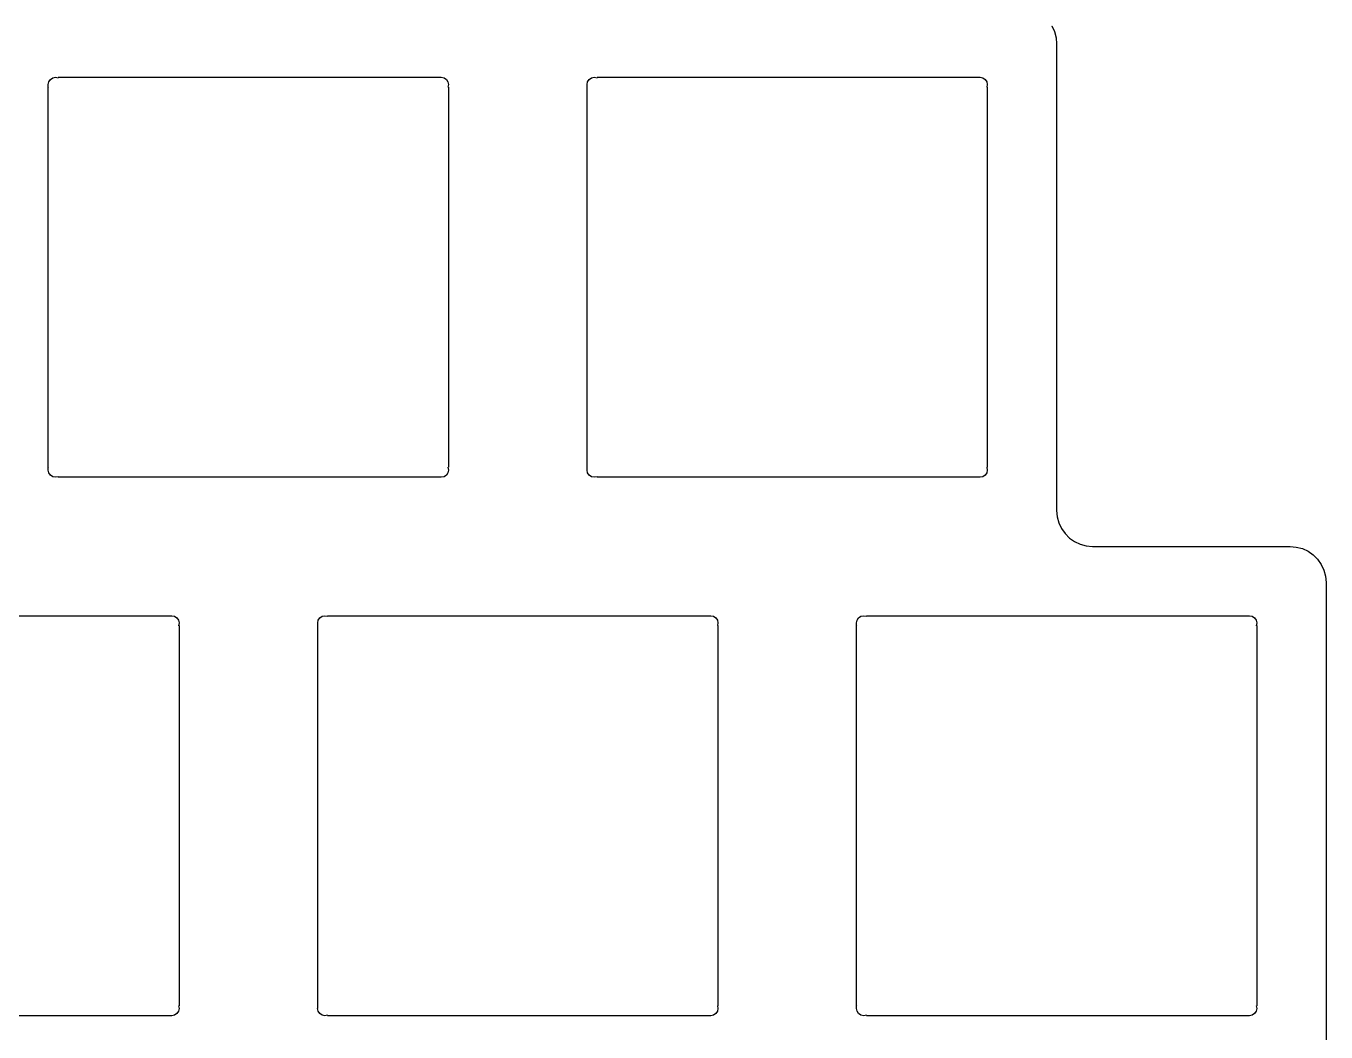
# Model space of a CAD drawing. Extents: x 55 to 248, y -167 to -34.
# Drawn here: x 196.93 to 242.89, y -139.42 to -103.82 of the extents above; entities that cross this region are included whole.
import ezdxf

# ---------------------------------------------------------------- set-up
doc = ezdxf.new("R2010")
doc.units = 0
doc.layers.add('Part__Feature1502', color=7, linetype='CONTINUOUS')

msp = doc.modelspace()

# ---------------------------------------------------------------- linework, layer by layer
at = {"layer": 'Part__Feature1502'}
for p, q in [((233.192, -103.823), (233.286, -104.023)), ((233.192, -103.823, 1.58), (233.286, -104.023, 1.58)), ((233.192, -103.823), (233.192, -103.823, 1.58)), ((233.192, -103.823), (233.192, -103.823, 1.58)), ((233.192, -103.823, 1.58), (233.286, -104.023, 1.58)), ((233.192, -103.823), (233.286, -104.023)), ((233.286, -104.023), (233.343, -104.237)), ((233.286, -104.023, 1.58), (233.343, -104.237, 1.58)), ((233.286, -104.023), (233.286, -104.023, 1.58)), ((233.286, -104.023), (233.286, -104.023, 1.58)), ((233.286, -104.023, 1.58), (233.343, -104.237, 1.58)), ((233.286, -104.023), (233.343, -104.237)), ((233.343, -104.237), (233.363, -104.457)), ((233.343, -104.237, 1.58), (233.363, -104.457, 1.58)), ((233.343, -104.237), (233.343, -104.237, 1.58)), ((233.343, -104.237), (233.343, -104.237, 1.58)), ((233.343, -104.237, 1.58), (233.363, -104.457, 1.58)), ((233.343, -104.237), (233.363, -104.457)), ((233.363, -104.457), (233.363, -120.968)), ((233.363, -104.457, 1.58), (233.363, -120.968, 1.58)), ((233.363, -104.457), (233.363, -104.457, 1.58)), ((233.363, -104.457), (233.363, -104.457, 1.58)), ((233.363, -104.457, 1.58), (233.363, -120.968, 1.58)), ((233.363, -104.457), (233.363, -120.968)), ((197.732, -105.794), (197.787, -105.712)), ((197.732, -105.794, 1.58), (197.787, -105.712, 1.58)), ((197.732, -105.794, 1.58), (197.787, -105.712, 1.58)), ((197.732, -105.794), (197.787, -105.712)), ((197.787, -105.712), (197.869, -105.657)), ((197.787, -105.712, 1.58), (197.869, -105.657, 1.58)), ((197.787, -105.712, 1.58), (197.869, -105.657, 1.58)), ((197.787, -105.712), (197.869, -105.657)), ((197.787, -105.712), (197.787, -105.712, 1.58)), ((197.787, -105.712), (197.787, -105.712, 1.58)), ((197.869, -105.657), (197.966, -105.637)), ((197.869, -105.657, 1.58), (197.966, -105.637, 1.58)), ((197.869, -105.657, 1.58), (197.966, -105.637, 1.58)), ((197.869, -105.657), (197.966, -105.637)), ((197.869, -105.657), (197.869, -105.657, 1.58)), ((197.869, -105.657), (197.869, -105.657, 1.58)), ((197.966, -105.638), (198.064, -105.657)), ((197.966, -105.638, 1.58), (198.064, -105.657, 1.58)), ((197.966, -105.638), (197.966, -105.638, 1.58)), ((197.966, -105.638), (197.966, -105.638, 1.58)), ((197.966, -105.638, 1.58), (198.064, -105.657, 1.58)), ((197.966, -105.638), (198.064, -105.657)), ((198.064, -105.638), (211.511, -105.638)), ((198.064, -105.638, 1.58), (211.511, -105.638, 1.58)), ((198.064, -105.638), (211.511, -105.638)), ((198.064, -105.638, 1.58), (211.511, -105.638, 1.58)), ((198.064, -105.657), (198.064, -105.657, 1.58)), ((198.064, -105.657), (198.064, -105.657, 1.58)), ((211.511, -105.638), (211.608, -105.638)), ((211.511, -105.638, 1.58), (211.608, -105.638, 1.58)), ((211.511, -105.638), (211.608, -105.638)), ((211.511, -105.638, 1.58), (211.608, -105.638, 1.58)), ((211.511, -105.657), (211.511, -105.657, 1.58)), ((211.511, -105.657), (211.511, -105.657, 1.58)), ((211.608, -105.638), (211.706, -105.657)), ((211.608, -105.638, 1.58), (211.706, -105.657, 1.58)), ((211.608, -105.638), (211.608, -105.638, 1.58)), ((211.608, -105.638), (211.608, -105.638, 1.58)), ((211.608, -105.638, 1.58), (211.706, -105.657, 1.58)), ((211.608, -105.638), (211.706, -105.657)), ((211.706, -105.657), (211.788, -105.712)), ((211.706, -105.657, 1.58), (211.788, -105.712, 1.58)), ((211.706, -105.657), (211.706, -105.657, 1.58)), ((211.706, -105.657), (211.706, -105.657, 1.58)), ((211.706, -105.657, 1.58), (211.788, -105.712, 1.58)), ((211.706, -105.657), (211.788, -105.712)), ((211.788, -105.712), (211.843, -105.794)), ((211.788, -105.712, 1.58), (211.843, -105.794, 1.58)), ((211.788, -105.712), (211.788, -105.712, 1.58)), ((211.788, -105.712), (211.788, -105.712, 1.58)), ((211.788, -105.712, 1.58), (211.843, -105.794, 1.58)), ((211.788, -105.712), (211.843, -105.794)), ((216.782, -105.794), (216.837, -105.712)), ((216.782, -105.794, 1.58), (216.837, -105.712, 1.58)), ((216.782, -105.794, 1.58), (216.837, -105.712, 1.58)), ((216.782, -105.794), (216.837, -105.712)), ((216.837, -105.712), (216.919, -105.657)), ((216.837, -105.712, 1.58), (216.919, -105.657, 1.58)), ((216.837, -105.712, 1.58), (216.919, -105.657, 1.58)), ((216.837, -105.712), (216.919, -105.657)), ((216.837, -105.712), (216.837, -105.712, 1.58)), ((216.837, -105.712), (216.837, -105.712, 1.58)), ((216.919, -105.657), (217.017, -105.637)), ((216.919, -105.657, 1.58), (217.017, -105.637, 1.58)), ((216.919, -105.657, 1.58), (217.017, -105.637, 1.58)), ((216.919, -105.657), (217.017, -105.637)), ((216.919, -105.657), (216.919, -105.657, 1.58)), ((216.919, -105.657), (216.919, -105.657, 1.58)), ((217.017, -105.638), (217.114, -105.657)), ((217.017, -105.638, 1.58), (217.118, -105.658, 1.58)), ((217.017, -105.638), (217.017, -105.638, 1.58)), ((217.017, -105.638), (217.017, -105.638, 1.58)), ((217.017, -105.638, 1.58), (217.118, -105.658, 1.58)), ((217.017, -105.638), (217.114, -105.657)), ((217.114, -105.638), (230.561, -105.638)), ((217.114, -105.638), (230.561, -105.638)), ((217.114, -105.657), (217.114, -105.657, 1.58)), ((217.114, -105.657), (217.114, -105.657, 1.58)), ((217.118, -105.638, 1.58), (230.561, -105.638, 1.58)), ((217.118, -105.638, 1.58), (230.561, -105.638, 1.58)), ((230.561, -105.638), (230.659, -105.638)), ((230.561, -105.638, 1.58), (230.659, -105.638, 1.58)), ((230.561, -105.638), (230.659, -105.638)), ((230.561, -105.638, 1.58), (230.659, -105.638, 1.58)), ((230.561, -105.657), (230.561, -105.657, 1.58)), ((230.561, -105.657), (230.561, -105.657, 1.58)), ((230.659, -105.638), (230.756, -105.657)), ((230.659, -105.638, 1.58), (230.756, -105.657, 1.58)), ((230.659, -105.638), (230.659, -105.638, 1.58)), ((230.659, -105.638), (230.659, -105.638, 1.58)), ((230.659, -105.638, 1.58), (230.756, -105.657, 1.58)), ((230.659, -105.638), (230.756, -105.657)), ((230.756, -105.657), (230.838, -105.712)), ((230.756, -105.657, 1.58), (230.838, -105.712, 1.58)), ((230.756, -105.657), (230.756, -105.657, 1.58)), ((230.756, -105.657), (230.756, -105.657, 1.58)), ((230.756, -105.657, 1.58), (230.838, -105.712, 1.58)), ((230.756, -105.657), (230.838, -105.712)), ((230.838, -105.712), (230.893, -105.794)), ((230.838, -105.712, 1.58), (230.893, -105.794, 1.58)), ((230.838, -105.712), (230.838, -105.712, 1.58)), ((230.838, -105.712), (230.838, -105.712, 1.58)), ((230.838, -105.712, 1.58), (230.893, -105.794, 1.58)), ((230.838, -105.712), (230.893, -105.794)), ((197.713, -105.891), (197.732, -105.794)), ((197.713, -105.891, 1.58), (197.732, -105.794, 1.58)), ((197.713, -105.891, 1.58), (197.732, -105.794, 1.58)), ((197.713, -105.891), (197.732, -105.794)), ((197.713, -105.989), (197.713, -105.891)), ((197.713, -105.989, 1.58), (197.713, -105.891, 1.58)), ((197.713, -105.989), (197.713, -105.891)), ((197.713, -105.989, 1.58), (197.713, -105.891, 1.58)), ((197.713, -105.891), (197.713, -105.891, 1.58)), ((197.713, -105.891), (197.713, -105.891, 1.58)), ((197.713, -119.436), (197.713, -105.989)), ((197.713, -119.436, 1.58), (197.713, -105.989, 1.58)), ((197.713, -119.436), (197.713, -105.989)), ((197.713, -119.436, 1.58), (197.713, -105.989, 1.58)), ((197.732, -105.794), (197.732, -105.794, 1.58)), ((197.732, -105.794), (197.732, -105.794, 1.58)), ((197.732, -105.989), (197.732, -105.989, 1.58)), ((197.732, -105.989), (197.732, -105.989, 1.58)), ((211.843, -105.794), (211.863, -105.891)), ((211.843, -105.794, 1.58), (211.863, -105.891, 1.58)), ((211.843, -105.794), (211.843, -105.794, 1.58)), ((211.843, -105.794), (211.843, -105.794, 1.58)), ((211.843, -105.794, 1.58), (211.863, -105.891, 1.58)), ((211.843, -105.794), (211.863, -105.891)), ((211.863, -105.891), (211.843, -105.989)), ((211.863, -105.891, 1.58), (211.843, -105.989, 1.58)), ((211.863, -105.891, 1.58), (211.843, -105.989, 1.58)), ((211.863, -105.891), (211.843, -105.989)), ((211.843, -105.989), (211.843, -105.989, 1.58)), ((211.843, -105.989), (211.843, -105.989, 1.58)), ((211.863, -105.891), (211.863, -105.891, 1.58)), ((211.863, -105.891), (211.863, -105.891, 1.58)), ((211.863, -105.989), (211.863, -119.436)), ((211.863, -105.989, 1.58), (211.863, -119.436, 1.58)), ((211.863, -105.989), (211.863, -119.436)), ((211.863, -105.989, 1.58), (211.863, -119.436, 1.58)), ((216.762, -105.891), (216.782, -105.794)), ((216.762, -105.891, 1.58), (216.782, -105.794, 1.58)), ((216.762, -105.891, 1.58), (216.782, -105.794, 1.58)), ((216.762, -105.891), (216.782, -105.794)), ((216.762, -105.989), (216.762, -105.891)), ((216.762, -105.989, 1.58), (216.762, -105.891, 1.58)), ((216.762, -105.989), (216.762, -105.891)), ((216.762, -105.989, 1.58), (216.762, -105.891, 1.58)), ((216.762, -105.891), (216.762, -105.891, 1.58)), ((216.762, -105.891), (216.762, -105.891, 1.58)), ((216.762, -119.436), (216.762, -105.989)), ((216.762, -119.432, 1.58), (216.762, -105.989, 1.58)), ((216.762, -119.436), (216.762, -105.989)), ((216.762, -119.432, 1.58), (216.762, -105.989, 1.58)), ((216.782, -105.794), (216.782, -105.794, 1.58)), ((216.782, -105.794), (216.782, -105.794, 1.58)), ((216.782, -105.989), (216.782, -105.989, 1.58)), ((216.782, -105.989), (216.782, -105.989, 1.58)), ((230.912, -105.891, 1.58), (230.892, -105.993, 1.58)), ((230.912, -105.891, 1.58), (230.892, -105.993, 1.58)), ((230.893, -105.794), (230.913, -105.891)), ((230.893, -105.794, 1.58), (230.913, -105.891, 1.58)), ((230.893, -105.794), (230.893, -105.794, 1.58)), ((230.893, -105.794), (230.893, -105.794, 1.58)), ((230.893, -105.794, 1.58), (230.913, -105.891, 1.58)), ((230.893, -105.794), (230.913, -105.891)), ((230.912, -105.891), (230.893, -105.989)), ((230.912, -105.891), (230.893, -105.989)), ((230.893, -105.989), (230.893, -105.989, 1.58)), ((230.893, -105.989), (230.893, -105.989, 1.58)), ((230.912, -105.891), (230.912, -105.891, 1.58)), ((230.912, -105.891), (230.912, -105.891, 1.58)), ((230.912, -105.989), (230.912, -119.436)), ((230.912, -105.989), (230.912, -119.436)), ((230.912, -105.993, 1.58), (230.912, -119.436, 1.58)), ((230.912, -105.993, 1.58), (230.912, -119.436, 1.58)), ((197.713, -119.534), (197.713, -119.436)), ((197.713, -119.534, 1.58), (197.713, -119.436, 1.58)), ((197.713, -119.534), (197.713, -119.436)), ((197.713, -119.534, 1.58), (197.713, -119.436, 1.58)), ((197.732, -119.436), (197.732, -119.436, 1.58)), ((197.732, -119.436), (197.732, -119.436, 1.58)), ((211.843, -119.436), (211.863, -119.534)), ((211.843, -119.436, 1.58), (211.863, -119.534, 1.58)), ((211.843, -119.436), (211.843, -119.436, 1.58)), ((211.843, -119.436), (211.843, -119.436, 1.58)), ((211.843, -119.436, 1.58), (211.863, -119.534, 1.58)), ((211.843, -119.436), (211.863, -119.534)), ((216.762, -119.534, 1.58), (216.762, -119.432, 1.58)), ((216.762, -119.534, 1.58), (216.762, -119.432, 1.58)), ((216.762, -119.534), (216.762, -119.436)), ((216.762, -119.534), (216.762, -119.436)), ((216.782, -119.436), (216.782, -119.436, 1.58)), ((216.782, -119.436), (216.782, -119.436, 1.58)), ((230.893, -119.436), (230.913, -119.533)), ((230.893, -119.436, 1.58), (230.913, -119.533, 1.58)), ((230.893, -119.436), (230.893, -119.436, 1.58)), ((230.893, -119.436), (230.893, -119.436, 1.58)), ((230.893, -119.436, 1.58), (230.913, -119.533, 1.58)), ((230.893, -119.436), (230.913, -119.533)), ((197.732, -119.631), (197.712, -119.534)), ((197.732, -119.631, 1.58), (197.712, -119.534, 1.58)), ((197.732, -119.631, 1.58), (197.712, -119.534, 1.58)), ((197.732, -119.631), (197.712, -119.534)), ((197.713, -119.534), (197.713, -119.534, 1.58)), ((197.713, -119.534), (197.713, -119.534, 1.58)), ((197.787, -119.713), (197.732, -119.631)), ((197.787, -119.713, 1.58), (197.732, -119.631, 1.58)), ((197.787, -119.713, 1.58), (197.732, -119.631, 1.58)), ((197.732, -119.631), (197.732, -119.631, 1.58)), ((197.787, -119.713), (197.732, -119.631)), ((197.732, -119.631), (197.732, -119.631, 1.58)), ((197.869, -119.768), (197.787, -119.713)), ((197.869, -119.768, 1.58), (197.787, -119.713, 1.58)), ((197.869, -119.768, 1.58), (197.787, -119.713, 1.58)), ((197.787, -119.713), (197.787, -119.713, 1.58)), ((197.869, -119.768), (197.787, -119.713)), ((197.787, -119.713), (197.787, -119.713, 1.58)), ((197.966, -119.787), (197.869, -119.768)), ((197.966, -119.787, 1.58), (197.869, -119.768, 1.58)), ((197.966, -119.787, 1.58), (197.869, -119.768, 1.58)), ((197.869, -119.768), (197.869, -119.768, 1.58)), ((197.966, -119.787), (197.869, -119.768)), ((197.869, -119.768), (197.869, -119.768, 1.58)), ((198.064, -119.768), (197.966, -119.788)), ((198.064, -119.768, 1.58), (197.966, -119.788, 1.58)), ((198.064, -119.768, 1.58), (197.966, -119.788, 1.58)), ((198.064, -119.768), (197.966, -119.788)), ((197.966, -119.787), (197.966, -119.787, 1.58)), ((197.966, -119.787), (197.966, -119.787, 1.58)), ((198.064, -119.768), (198.064, -119.768, 1.58)), ((198.064, -119.768), (198.064, -119.768, 1.58)), ((211.511, -119.787), (198.064, -119.787)), ((211.511, -119.787, 1.58), (198.064, -119.787, 1.58)), ((211.511, -119.787), (198.064, -119.787)), ((211.511, -119.787, 1.58), (198.064, -119.787, 1.58)), ((211.511, -119.768), (211.511, -119.768, 1.58)), ((211.511, -119.768), (211.511, -119.768, 1.58)), ((211.608, -119.787), (211.511, -119.787)), ((211.608, -119.787, 1.58), (211.511, -119.787, 1.58)), ((211.608, -119.787), (211.511, -119.787)), ((211.608, -119.787, 1.58), (211.511, -119.787, 1.58)), ((211.706, -119.768), (211.608, -119.788)), ((211.706, -119.768, 1.58), (211.608, -119.788, 1.58)), ((211.706, -119.768, 1.58), (211.608, -119.788, 1.58)), ((211.706, -119.768), (211.608, -119.788)), ((211.608, -119.787), (211.608, -119.787, 1.58)), ((211.608, -119.787), (211.608, -119.787, 1.58)), ((211.788, -119.713), (211.706, -119.768)), ((211.788, -119.713, 1.58), (211.706, -119.768, 1.58)), ((211.788, -119.713, 1.58), (211.706, -119.768, 1.58)), ((211.788, -119.713), (211.706, -119.768)), ((211.706, -119.768), (211.706, -119.768, 1.58)), ((211.706, -119.768), (211.706, -119.768, 1.58)), ((211.843, -119.631), (211.788, -119.713)), ((211.843, -119.631, 1.58), (211.788, -119.713, 1.58)), ((211.843, -119.631, 1.58), (211.788, -119.713, 1.58)), ((211.843, -119.631), (211.788, -119.713)), ((211.788, -119.713), (211.788, -119.713, 1.58)), ((211.788, -119.713), (211.788, -119.713, 1.58)), ((211.863, -119.534), (211.843, -119.631)), ((211.863, -119.534, 1.58), (211.843, -119.631, 1.58)), ((211.863, -119.534, 1.58), (211.843, -119.631, 1.58)), ((211.863, -119.534), (211.843, -119.631)), ((211.843, -119.631), (211.843, -119.631, 1.58)), ((211.843, -119.631), (211.843, -119.631, 1.58)), ((211.863, -119.534), (211.863, -119.534, 1.58)), ((211.863, -119.534), (211.863, -119.534, 1.58)), ((216.782, -119.631), (216.762, -119.534)), ((216.782, -119.631, 1.58), (216.762, -119.534, 1.58)), ((216.782, -119.631, 1.58), (216.762, -119.534, 1.58)), ((216.762, -119.534), (216.762, -119.534, 1.58)), ((216.782, -119.631), (216.762, -119.534)), ((216.762, -119.534), (216.762, -119.534, 1.58)), ((216.837, -119.713), (216.782, -119.631)), ((216.837, -119.713, 1.58), (216.782, -119.631, 1.58)), ((216.837, -119.713, 1.58), (216.782, -119.631, 1.58)), ((216.782, -119.631), (216.782, -119.631, 1.58)), ((216.837, -119.713), (216.782, -119.631)), ((216.782, -119.631), (216.782, -119.631, 1.58)), ((216.919, -119.768), (216.837, -119.713)), ((216.919, -119.768, 1.58), (216.837, -119.713, 1.58)), ((216.919, -119.768, 1.58), (216.837, -119.713, 1.58)), ((216.837, -119.713), (216.837, -119.713, 1.58)), ((216.919, -119.768), (216.837, -119.713)), ((216.837, -119.713), (216.837, -119.713, 1.58)), ((217.017, -119.787), (216.919, -119.768)), ((217.017, -119.787, 1.58), (216.919, -119.768, 1.58)), ((217.017, -119.787, 1.58), (216.919, -119.768, 1.58)), ((216.919, -119.768), (216.919, -119.768, 1.58)), ((217.017, -119.787), (216.919, -119.768)), ((216.919, -119.768), (216.919, -119.768, 1.58)), ((217.114, -119.768), (217.017, -119.788)), ((217.114, -119.768, 1.58), (217.017, -119.788, 1.58)), ((217.114, -119.768, 1.58), (217.017, -119.788, 1.58)), ((217.114, -119.768), (217.017, -119.788)), ((217.017, -119.787), (217.017, -119.787, 1.58)), ((217.017, -119.787), (217.017, -119.787, 1.58)), ((217.114, -119.768), (217.114, -119.768, 1.58)), ((217.114, -119.768), (217.114, -119.768, 1.58)), ((230.561, -119.787), (217.114, -119.787)), ((230.557, -119.787, 1.58), (217.114, -119.787, 1.58)), ((230.561, -119.787), (217.114, -119.787)), ((230.557, -119.787, 1.58), (217.114, -119.787, 1.58)), ((230.659, -119.787, 1.58), (230.557, -119.787, 1.58)), ((230.659, -119.787, 1.58), (230.557, -119.787, 1.58)), ((230.561, -119.768), (230.561, -119.768, 1.58)), ((230.561, -119.768), (230.561, -119.768, 1.58)), ((230.659, -119.787), (230.561, -119.787)), ((230.659, -119.787), (230.561, -119.787)), ((230.756, -119.768), (230.659, -119.788)), ((230.756, -119.768, 1.58), (230.659, -119.788, 1.58)), ((230.756, -119.768, 1.58), (230.659, -119.788, 1.58)), ((230.756, -119.768), (230.659, -119.788)), ((230.659, -119.787), (230.659, -119.787, 1.58)), ((230.659, -119.787), (230.659, -119.787, 1.58)), ((230.838, -119.713), (230.756, -119.768)), ((230.838, -119.713, 1.58), (230.756, -119.768, 1.58)), ((230.838, -119.713, 1.58), (230.756, -119.768, 1.58)), ((230.838, -119.713), (230.756, -119.768)), ((230.756, -119.768), (230.756, -119.768, 1.58)), ((230.756, -119.768), (230.756, -119.768, 1.58)), ((230.893, -119.631), (230.838, -119.713)), ((230.893, -119.631, 1.58), (230.838, -119.713, 1.58)), ((230.893, -119.631, 1.58), (230.838, -119.713, 1.58)), ((230.893, -119.631), (230.838, -119.713)), ((230.838, -119.713), (230.838, -119.713, 1.58)), ((230.838, -119.713), (230.838, -119.713, 1.58)), ((230.912, -119.534), (230.893, -119.631)), ((230.912, -119.534, 1.58), (230.893, -119.631, 1.58)), ((230.912, -119.534, 1.58), (230.893, -119.631, 1.58)), ((230.912, -119.534), (230.893, -119.631)), ((230.893, -119.631), (230.893, -119.631, 1.58)), ((230.893, -119.631), (230.893, -119.631, 1.58)), ((230.912, -119.534), (230.912, -119.534, 1.58)), ((230.912, -119.534), (230.912, -119.534, 1.58)), ((233.363, -120.968), (233.382, -121.188)), ((233.363, -120.968, 1.58), (233.382, -121.188, 1.58)), ((233.363, -120.968), (233.363, -120.968, 1.58)), ((233.363, -120.968), (233.363, -120.968, 1.58)), ((233.363, -120.968, 1.58), (233.382, -121.188, 1.58)), ((233.363, -120.968), (233.382, -121.188)), ((233.382, -121.188), (233.439, -121.402)), ((233.382, -121.188, 1.58), (233.439, -121.402, 1.58)), ((233.382, -121.188), (233.382, -121.188, 1.58)), ((233.382, -121.188), (233.382, -121.188, 1.58)), ((233.382, -121.188, 1.58), (233.439, -121.402, 1.58)), ((233.382, -121.188), (233.439, -121.402)), ((233.439, -121.402), (233.533, -121.603)), ((233.439, -121.402, 1.58), (233.533, -121.603, 1.58)), ((233.439, -121.402), (233.439, -121.402, 1.58)), ((233.439, -121.402), (233.439, -121.402, 1.58)), ((233.439, -121.402, 1.58), (233.533, -121.603, 1.58)), ((233.439, -121.402), (233.533, -121.603)), ((233.533, -121.603), (233.66, -121.784)), ((233.533, -121.603, 1.58), (233.66, -121.784, 1.58)), ((233.533, -121.603), (233.533, -121.603, 1.58)), ((233.533, -121.603), (233.533, -121.603, 1.58)), ((233.533, -121.603, 1.58), (233.66, -121.784, 1.58)), ((233.533, -121.603), (233.66, -121.784)), ((233.66, -121.784), (233.816, -121.94)), ((233.66, -121.784, 1.58), (233.816, -121.94, 1.58)), ((233.66, -121.784), (233.66, -121.784, 1.58)), ((233.66, -121.784), (233.66, -121.784, 1.58)), ((233.66, -121.784, 1.58), (233.816, -121.94, 1.58)), ((233.66, -121.784), (233.816, -121.94)), ((233.816, -121.94), (233.997, -122.067)), ((233.816, -121.94, 1.58), (233.997, -122.067, 1.58)), ((233.816, -121.94), (233.816, -121.94, 1.58)), ((233.816, -121.94), (233.816, -121.94, 1.58)), ((233.816, -121.94, 1.58), (233.997, -122.067, 1.58)), ((233.816, -121.94), (233.997, -122.067)), ((233.998, -122.067), (234.198, -122.161)), ((233.998, -122.067, 1.58), (234.198, -122.161, 1.58)), ((233.998, -122.067), (233.998, -122.067, 1.58)), ((233.998, -122.067), (233.998, -122.067, 1.58)), ((233.998, -122.067, 1.58), (234.198, -122.161, 1.58)), ((233.998, -122.067), (234.198, -122.161)), ((234.198, -122.161), (234.412, -122.218)), ((234.198, -122.161, 1.58), (234.412, -122.218, 1.58)), ((234.198, -122.161), (234.198, -122.161, 1.58)), ((234.198, -122.161), (234.198, -122.161, 1.58)), ((234.198, -122.161, 1.58), (234.412, -122.218, 1.58)), ((234.198, -122.161), (234.412, -122.218)), ((234.412, -122.218), (234.632, -122.237)), ((234.412, -122.218, 1.58), (234.632, -122.237, 1.58)), ((234.412, -122.218), (234.412, -122.218, 1.58)), ((234.412, -122.218), (234.412, -122.218, 1.58)), ((234.412, -122.218, 1.58), (234.632, -122.237, 1.58)), ((234.412, -122.218), (234.632, -122.237)), ((234.632, -122.237), (241.618, -122.237)), ((234.632, -122.237, 1.58), (241.618, -122.237, 1.58)), ((234.632, -122.237), (234.632, -122.237, 1.58)), ((234.632, -122.237), (234.632, -122.237, 1.58)), ((234.632, -122.237, 1.58), (241.618, -122.237, 1.58)), ((234.632, -122.237), (241.618, -122.237)), ((241.618, -122.237), (241.838, -122.257)), ((241.618, -122.237, 1.58), (241.838, -122.257, 1.58)), ((241.618, -122.237), (241.618, -122.237, 1.58)), ((241.618, -122.237), (241.618, -122.237, 1.58)), ((241.618, -122.237, 1.58), (241.838, -122.257, 1.58)), ((241.618, -122.237), (241.838, -122.257)), ((241.838, -122.257), (242.052, -122.314)), ((241.838, -122.257, 1.58), (242.052, -122.314, 1.58)), ((241.838, -122.257), (241.838, -122.257, 1.58)), ((241.838, -122.257), (241.838, -122.257, 1.58)), ((241.838, -122.257, 1.58), (242.052, -122.314, 1.58)), ((241.838, -122.257), (242.052, -122.314)), ((242.052, -122.314), (242.253, -122.408)), ((242.052, -122.314, 1.58), (242.253, -122.408, 1.58)), ((242.052, -122.314), (242.052, -122.314, 1.58)), ((242.052, -122.314), (242.052, -122.314, 1.58)), ((242.052, -122.314, 1.58), (242.253, -122.408, 1.58)), ((242.052, -122.314), (242.253, -122.408)), ((242.252, -122.408), (242.434, -122.535)), ((242.252, -122.408, 1.58), (242.434, -122.535, 1.58)), ((242.252, -122.408), (242.252, -122.408, 1.58)), ((242.252, -122.408), (242.252, -122.408, 1.58)), ((242.252, -122.408, 1.58), (242.434, -122.535, 1.58)), ((242.252, -122.408), (242.434, -122.535)), ((242.434, -122.535), (242.59, -122.691)), ((242.434, -122.535, 1.58), (242.59, -122.691, 1.58)), ((242.434, -122.535), (242.434, -122.535, 1.58)), ((242.434, -122.535), (242.434, -122.535, 1.58)), ((242.434, -122.535, 1.58), (242.59, -122.691, 1.58)), ((242.434, -122.535), (242.59, -122.691)), ((242.59, -122.691), (242.717, -122.872)), ((242.59, -122.691, 1.58), (242.717, -122.872, 1.58)), ((242.59, -122.691), (242.59, -122.691, 1.58)), ((242.59, -122.691), (242.59, -122.691, 1.58)), ((242.59, -122.691, 1.58), (242.717, -122.872, 1.58)), ((242.59, -122.691), (242.717, -122.872)), ((242.717, -122.873), (242.811, -123.073)), ((242.717, -122.873, 1.58), (242.811, -123.073, 1.58)), ((242.717, -122.873), (242.717, -122.873, 1.58)), ((242.717, -122.873), (242.717, -122.873, 1.58)), ((242.717, -122.873, 1.58), (242.811, -123.073, 1.58)), ((242.717, -122.873), (242.811, -123.073)), ((242.811, -123.073), (242.868, -123.287)), ((242.811, -123.073, 1.58), (242.868, -123.287, 1.58)), ((242.811, -123.073), (242.811, -123.073, 1.58)), ((242.811, -123.073), (242.811, -123.073, 1.58)), ((242.811, -123.073, 1.58), (242.868, -123.287, 1.58)), ((242.811, -123.073), (242.868, -123.287)), ((242.868, -123.287), (242.887, -123.507)), ((242.868, -123.287, 1.58), (242.887, -123.507, 1.58)), ((242.868, -123.287), (242.868, -123.287, 1.58)), ((242.868, -123.287), (242.868, -123.287, 1.58)), ((242.868, -123.287, 1.58), (242.887, -123.507, 1.58)), ((242.868, -123.287), (242.887, -123.507)), ((242.887, -123.507), (242.887, -160.338)), ((242.887, -123.507, 1.58), (242.887, -160.338, 1.58)), ((242.887, -123.507), (242.887, -123.507, 1.58)), ((242.887, -123.507), (242.887, -123.507, 1.58)), ((242.887, -123.507, 1.58), (242.887, -160.338, 1.58)), ((242.887, -123.507), (242.887, -160.338)), ((188.539, -124.688), (201.986, -124.688)), ((188.539, -124.688), (201.986, -124.688)), ((188.543, -124.688, 1.58), (201.986, -124.688, 1.58)), ((188.543, -124.688, 1.58), (201.986, -124.688, 1.58)), ((201.986, -124.688), (202.083, -124.688)), ((201.986, -124.688, 1.58), (202.083, -124.688, 1.58)), ((201.986, -124.688), (202.083, -124.688)), ((201.986, -124.688, 1.58), (202.083, -124.688, 1.58)), ((201.986, -124.707), (201.986, -124.707, 1.58)), ((201.986, -124.707), (201.986, -124.707, 1.58)), ((202.083, -124.688), (202.181, -124.707)), ((202.083, -124.688, 1.58), (202.181, -124.707, 1.58)), ((202.083, -124.688), (202.083, -124.688, 1.58)), ((202.083, -124.688), (202.083, -124.688, 1.58)), ((202.083, -124.688, 1.58), (202.181, -124.707, 1.58)), ((202.083, -124.688), (202.181, -124.707)), ((202.181, -124.707), (202.263, -124.762)), ((202.181, -124.707, 1.58), (202.263, -124.762, 1.58)), ((202.181, -124.707), (202.181, -124.707, 1.58)), ((202.181, -124.707), (202.181, -124.707, 1.58)), ((202.181, -124.707, 1.58), (202.263, -124.762, 1.58)), ((202.181, -124.707), (202.263, -124.762)), ((202.263, -124.762), (202.318, -124.844)), ((202.263, -124.762, 1.58), (202.318, -124.844, 1.58)), ((202.263, -124.762), (202.263, -124.762, 1.58)), ((202.263, -124.762), (202.263, -124.762, 1.58)), ((202.263, -124.762, 1.58), (202.318, -124.844, 1.58)), ((202.263, -124.762), (202.318, -124.844)), ((202.338, -124.942, 1.58), (202.317, -125.043, 1.58)), ((202.338, -124.942, 1.58), (202.317, -125.043, 1.58)), ((202.318, -124.844), (202.338, -124.942)), ((202.318, -124.844, 1.58), (202.338, -124.942, 1.58)), ((202.318, -124.844), (202.318, -124.844, 1.58)), ((202.318, -124.844), (202.318, -124.844, 1.58)), ((202.318, -124.844, 1.58), (202.338, -124.942, 1.58)), ((202.318, -124.844), (202.338, -124.942)), ((202.338, -124.942), (202.318, -125.039)), ((202.338, -124.942), (202.318, -125.039)), ((202.338, -124.942), (202.338, -124.942, 1.58)), ((202.338, -124.942), (202.338, -124.942, 1.58)), ((207.238, -124.942), (207.257, -124.844)), ((207.238, -124.942, 1.58), (207.257, -124.844, 1.58)), ((207.238, -124.942, 1.58), (207.257, -124.844, 1.58)), ((207.238, -124.942), (207.257, -124.844)), ((207.238, -125.039), (207.238, -124.942)), ((207.238, -125.039, 1.58), (207.238, -124.942, 1.58)), ((207.238, -125.039), (207.238, -124.942)), ((207.238, -125.039, 1.58), (207.238, -124.942, 1.58)), ((207.238, -124.942), (207.238, -124.942, 1.58)), ((207.238, -124.942), (207.238, -124.942, 1.58)), ((207.257, -124.844), (207.312, -124.762)), ((207.257, -124.844, 1.58), (207.312, -124.762, 1.58)), ((207.257, -124.844, 1.58), (207.312, -124.762, 1.58)), ((207.257, -124.844), (207.312, -124.762)), ((207.257, -124.844), (207.257, -124.844, 1.58)), ((207.257, -124.844), (207.257, -124.844, 1.58)), ((207.312, -124.762), (207.394, -124.707)), ((207.312, -124.762, 1.58), (207.394, -124.707, 1.58)), ((207.312, -124.762, 1.58), (207.394, -124.707, 1.58)), ((207.312, -124.762), (207.394, -124.707)), ((207.312, -124.762), (207.312, -124.762, 1.58)), ((207.312, -124.762), (207.312, -124.762, 1.58)), ((207.394, -124.707), (207.492, -124.687)), ((207.394, -124.707, 1.58), (207.492, -124.687, 1.58)), ((207.394, -124.707, 1.58), (207.492, -124.687, 1.58)), ((207.394, -124.707), (207.492, -124.687)), ((207.394, -124.707), (207.394, -124.707, 1.58)), ((207.394, -124.707), (207.394, -124.707, 1.58)), ((207.492, -124.688), (207.589, -124.707)), ((207.492, -124.688, 1.58), (207.589, -124.707, 1.58)), ((207.492, -124.688), (207.492, -124.688, 1.58)), ((207.492, -124.688), (207.492, -124.688, 1.58)), ((207.492, -124.688, 1.58), (207.589, -124.707, 1.58)), ((207.492, -124.688), (207.589, -124.707)), ((207.589, -124.688), (221.036, -124.688)), ((207.589, -124.688, 1.58), (221.036, -124.688, 1.58)), ((207.589, -124.688), (221.036, -124.688)), ((207.589, -124.688, 1.58), (221.036, -124.688, 1.58)), ((207.589, -124.707), (207.589, -124.707, 1.58)), ((207.589, -124.707), (207.589, -124.707, 1.58)), ((221.036, -124.688), (221.133, -124.688)), ((221.036, -124.688, 1.58), (221.133, -124.688, 1.58)), ((221.036, -124.688), (221.133, -124.688)), ((221.036, -124.688, 1.58), (221.133, -124.688, 1.58)), ((221.036, -124.707), (221.036, -124.707, 1.58)), ((221.036, -124.707), (221.036, -124.707, 1.58)), ((221.133, -124.688), (221.231, -124.707)), ((221.133, -124.688, 1.58), (221.231, -124.707, 1.58)), ((221.133, -124.688), (221.133, -124.688, 1.58)), ((221.133, -124.688), (221.133, -124.688, 1.58)), ((221.133, -124.688, 1.58), (221.231, -124.707, 1.58)), ((221.133, -124.688), (221.231, -124.707)), ((221.231, -124.707), (221.313, -124.762)), ((221.231, -124.707, 1.58), (221.313, -124.762, 1.58)), ((221.231, -124.707), (221.231, -124.707, 1.58)), ((221.231, -124.707), (221.231, -124.707, 1.58)), ((221.231, -124.707, 1.58), (221.313, -124.762, 1.58)), ((221.231, -124.707), (221.313, -124.762)), ((221.313, -124.762), (221.368, -124.844)), ((221.313, -124.762, 1.58), (221.368, -124.844, 1.58)), ((221.313, -124.762), (221.313, -124.762, 1.58)), ((221.313, -124.762), (221.313, -124.762, 1.58)), ((221.313, -124.762, 1.58), (221.368, -124.844, 1.58)), ((221.313, -124.762), (221.368, -124.844)), ((221.368, -124.844), (221.388, -124.941)), ((221.368, -124.844, 1.58), (221.388, -124.941, 1.58)), ((221.368, -124.844), (221.368, -124.844, 1.58)), ((221.368, -124.844), (221.368, -124.844, 1.58)), ((221.368, -124.844, 1.58), (221.388, -124.941, 1.58)), ((221.368, -124.844), (221.388, -124.941)), ((221.387, -124.942), (221.368, -125.039)), ((221.387, -124.942, 1.58), (221.368, -125.039, 1.58)), ((221.387, -124.942, 1.58), (221.368, -125.039, 1.58)), ((221.387, -124.942), (221.368, -125.039)), ((221.387, -124.942), (221.387, -124.942, 1.58)), ((221.387, -124.942), (221.387, -124.942, 1.58)), ((226.287, -124.942), (226.307, -124.844)), ((226.287, -124.942, 1.58), (226.307, -124.844, 1.58)), ((226.287, -124.942, 1.58), (226.307, -124.844, 1.58)), ((226.287, -124.942), (226.307, -124.844)), ((226.287, -125.039), (226.287, -124.942)), ((226.287, -125.039, 1.58), (226.287, -124.942, 1.58)), ((226.287, -125.039), (226.287, -124.942)), ((226.287, -125.039, 1.58), (226.287, -124.942, 1.58)), ((226.287, -124.942), (226.287, -124.942, 1.58)), ((226.287, -124.942), (226.287, -124.942, 1.58)), ((226.307, -124.844), (226.362, -124.762)), ((226.307, -124.844, 1.58), (226.362, -124.762, 1.58)), ((226.307, -124.844, 1.58), (226.362, -124.762, 1.58)), ((226.307, -124.844), (226.362, -124.762)), ((226.307, -124.844), (226.307, -124.844, 1.58)), ((226.307, -124.844), (226.307, -124.844, 1.58)), ((226.362, -124.762), (226.444, -124.707)), ((226.362, -124.762, 1.58), (226.444, -124.707, 1.58)), ((226.362, -124.762, 1.58), (226.444, -124.707, 1.58)), ((226.362, -124.762), (226.444, -124.707)), ((226.362, -124.762), (226.362, -124.762, 1.58)), ((226.362, -124.762), (226.362, -124.762, 1.58)), ((226.444, -124.707), (226.542, -124.687)), ((226.444, -124.707, 1.58), (226.542, -124.687, 1.58)), ((226.444, -124.707, 1.58), (226.542, -124.687, 1.58)), ((226.444, -124.707), (226.542, -124.687)), ((226.444, -124.707), (226.444, -124.707, 1.58)), ((226.444, -124.707), (226.444, -124.707, 1.58)), ((226.542, -124.688), (226.639, -124.707)), ((226.542, -124.688, 1.58), (226.643, -124.708, 1.58)), ((226.542, -124.688), (226.542, -124.688, 1.58)), ((226.542, -124.688), (226.542, -124.688, 1.58)), ((226.542, -124.688, 1.58), (226.643, -124.708, 1.58)), ((226.542, -124.688), (226.639, -124.707)), ((226.639, -124.688), (240.086, -124.688)), ((226.639, -124.688), (240.086, -124.688)), ((226.639, -124.707), (226.639, -124.707, 1.58)), ((226.639, -124.707), (226.639, -124.707, 1.58)), ((226.643, -124.688, 1.58), (240.086, -124.688, 1.58)), ((226.643, -124.688, 1.58), (240.086, -124.688, 1.58)), ((240.086, -124.688), (240.184, -124.688)), ((240.086, -124.688, 1.58), (240.184, -124.688, 1.58)), ((240.086, -124.688), (240.184, -124.688)), ((240.086, -124.688, 1.58), (240.184, -124.688, 1.58)), ((240.086, -124.707), (240.086, -124.707, 1.58)), ((240.086, -124.707), (240.086, -124.707, 1.58)), ((240.184, -124.688), (240.281, -124.707)), ((240.184, -124.688, 1.58), (240.281, -124.707, 1.58)), ((240.184, -124.688), (240.184, -124.688, 1.58)), ((240.184, -124.688), (240.184, -124.688, 1.58)), ((240.184, -124.688, 1.58), (240.281, -124.707, 1.58)), ((240.184, -124.688), (240.281, -124.707)), ((240.281, -124.707), (240.363, -124.762)), ((240.281, -124.707, 1.58), (240.363, -124.762, 1.58)), ((240.281, -124.707), (240.281, -124.707, 1.58)), ((240.281, -124.707), (240.281, -124.707, 1.58)), ((240.281, -124.707, 1.58), (240.363, -124.762, 1.58)), ((240.281, -124.707), (240.363, -124.762)), ((240.363, -124.762), (240.418, -124.844)), ((240.363, -124.762, 1.58), (240.418, -124.844, 1.58)), ((240.363, -124.762), (240.363, -124.762, 1.58)), ((240.363, -124.762), (240.363, -124.762, 1.58)), ((240.363, -124.762, 1.58), (240.418, -124.844, 1.58)), ((240.363, -124.762), (240.418, -124.844)), ((240.438, -124.942, 1.58), (240.417, -125.043, 1.58)), ((240.438, -124.942, 1.58), (240.417, -125.043, 1.58)), ((240.418, -124.844), (240.438, -124.942)), ((240.418, -124.844, 1.58), (240.438, -124.942, 1.58)), ((240.418, -124.844), (240.418, -124.844, 1.58)), ((240.418, -124.844), (240.418, -124.844, 1.58)), ((240.418, -124.844, 1.58), (240.438, -124.942, 1.58)), ((240.418, -124.844), (240.438, -124.942)), ((240.438, -124.942), (240.418, -125.039)), ((240.438, -124.942), (240.418, -125.039)), ((240.438, -124.942), (240.438, -124.942, 1.58)), ((240.438, -124.942), (240.438, -124.942, 1.58)), ((202.318, -125.039), (202.318, -125.039, 1.58)), ((202.318, -125.039), (202.318, -125.039, 1.58)), ((202.338, -125.039), (202.338, -138.486)), ((202.338, -125.039), (202.338, -138.486)), ((202.338, -125.043, 1.58), (202.338, -138.486, 1.58)), ((202.338, -125.043, 1.58), (202.338, -138.486, 1.58)), ((207.238, -138.486), (207.238, -125.039)), ((207.238, -138.486, 1.58), (207.238, -125.039, 1.58)), ((207.238, -138.486), (207.238, -125.039)), ((207.238, -138.486, 1.58), (207.238, -125.039, 1.58)), ((207.257, -125.039), (207.257, -125.039, 1.58)), ((207.257, -125.039), (207.257, -125.039, 1.58)), ((221.368, -125.039), (221.368, -125.039, 1.58)), ((221.368, -125.039), (221.368, -125.039, 1.58)), ((221.387, -125.039), (221.387, -138.486)), ((221.387, -125.039, 1.58), (221.387, -138.486, 1.58)), ((221.387, -125.039), (221.387, -138.486)), ((221.387, -125.039, 1.58), (221.387, -138.486, 1.58)), ((226.287, -138.486), (226.287, -125.039)), ((226.287, -138.482, 1.58), (226.287, -125.039, 1.58)), ((226.287, -138.486), (226.287, -125.039)), ((226.287, -138.482, 1.58), (226.287, -125.039, 1.58)), ((226.307, -125.039), (226.307, -125.039, 1.58)), ((226.307, -125.039), (226.307, -125.039, 1.58)), ((240.418, -125.039), (240.418, -125.039, 1.58)), ((240.418, -125.039), (240.418, -125.039, 1.58)), ((240.438, -125.039), (240.438, -138.486)), ((240.438, -125.039), (240.438, -138.486)), ((240.438, -125.043, 1.58), (240.438, -138.486, 1.58)), ((240.438, -125.043, 1.58), (240.438, -138.486, 1.58)), ((202.263, -138.763), (202.181, -138.818)), ((202.263, -138.763, 1.58), (202.181, -138.818, 1.58)), ((202.263, -138.763, 1.58), (202.181, -138.818, 1.58)), ((202.263, -138.763), (202.181, -138.818)), ((202.318, -138.681), (202.263, -138.763)), ((202.318, -138.681, 1.58), (202.263, -138.763, 1.58)), ((202.318, -138.681, 1.58), (202.263, -138.763, 1.58)), ((202.318, -138.681), (202.263, -138.763)), ((202.263, -138.763), (202.263, -138.763, 1.58)), ((202.263, -138.763), (202.263, -138.763, 1.58)), ((202.318, -138.486), (202.338, -138.583)), ((202.318, -138.486, 1.58), (202.338, -138.583, 1.58)), ((202.318, -138.486), (202.318, -138.486, 1.58)), ((202.318, -138.486), (202.318, -138.486, 1.58)), ((202.318, -138.486, 1.58), (202.338, -138.583, 1.58)), ((202.318, -138.486), (202.338, -138.583)), ((202.338, -138.583), (202.318, -138.681)), ((202.338, -138.583, 1.58), (202.318, -138.681, 1.58)), ((202.338, -138.583, 1.58), (202.318, -138.681, 1.58)), ((202.338, -138.583), (202.318, -138.681)), ((202.318, -138.681), (202.318, -138.681, 1.58)), ((202.318, -138.681), (202.318, -138.681, 1.58)), ((202.338, -138.583), (202.338, -138.583, 1.58)), ((202.338, -138.583), (202.338, -138.583, 1.58)), ((207.257, -138.681), (207.237, -138.583)), ((207.257, -138.681, 1.58), (207.237, -138.583, 1.58)), ((207.257, -138.681, 1.58), (207.237, -138.583, 1.58)), ((207.257, -138.681), (207.237, -138.583)), ((207.238, -138.583), (207.238, -138.486)), ((207.238, -138.583, 1.58), (207.238, -138.486, 1.58)), ((207.238, -138.583), (207.238, -138.486)), ((207.238, -138.583, 1.58), (207.238, -138.486, 1.58)), ((207.238, -138.583), (207.238, -138.583, 1.58)), ((207.238, -138.583), (207.238, -138.583, 1.58)), ((207.257, -138.486), (207.257, -138.486, 1.58)), ((207.257, -138.486), (207.257, -138.486, 1.58)), ((207.312, -138.763), (207.257, -138.681)), ((207.312, -138.763, 1.58), (207.257, -138.681, 1.58)), ((207.312, -138.763, 1.58), (207.257, -138.681, 1.58)), ((207.257, -138.681), (207.257, -138.681, 1.58)), ((207.312, -138.763), (207.257, -138.681)), ((207.257, -138.681), (207.257, -138.681, 1.58)), ((207.394, -138.818), (207.312, -138.763)), ((207.394, -138.818, 1.58), (207.312, -138.763, 1.58)), ((207.394, -138.818, 1.58), (207.312, -138.763, 1.58)), ((207.312, -138.763), (207.312, -138.763, 1.58)), ((207.394, -138.818), (207.312, -138.763)), ((207.312, -138.763), (207.312, -138.763, 1.58)), ((221.313, -138.763), (221.231, -138.818)), ((221.313, -138.763, 1.58), (221.231, -138.818, 1.58)), ((221.313, -138.763, 1.58), (221.231, -138.818, 1.58)), ((221.313, -138.763), (221.231, -138.818)), ((221.368, -138.681), (221.313, -138.763)), ((221.368, -138.681, 1.58), (221.313, -138.763, 1.58)), ((221.368, -138.681, 1.58), (221.313, -138.763, 1.58)), ((221.368, -138.681), (221.313, -138.763)), ((221.313, -138.763), (221.313, -138.763, 1.58)), ((221.313, -138.763), (221.313, -138.763, 1.58)), ((221.368, -138.486), (221.388, -138.583)), ((221.368, -138.486, 1.58), (221.388, -138.583, 1.58)), ((221.368, -138.486), (221.368, -138.486, 1.58)), ((221.368, -138.486), (221.368, -138.486, 1.58)), ((221.368, -138.486, 1.58), (221.388, -138.583, 1.58)), ((221.368, -138.486), (221.388, -138.583)), ((221.387, -138.583), (221.368, -138.681)), ((221.387, -138.583, 1.58), (221.368, -138.681, 1.58)), ((221.387, -138.583, 1.58), (221.368, -138.681, 1.58)), ((221.387, -138.583), (221.368, -138.681)), ((221.368, -138.681), (221.368, -138.681, 1.58)), ((221.368, -138.681), (221.368, -138.681, 1.58)), ((221.387, -138.583), (221.387, -138.583, 1.58)), ((221.387, -138.583), (221.387, -138.583, 1.58)), ((226.287, -138.583, 1.58), (226.287, -138.482, 1.58)), ((226.287, -138.583, 1.58), (226.287, -138.482, 1.58)), ((226.287, -138.583), (226.287, -138.486)), ((226.287, -138.583), (226.287, -138.486)), ((226.307, -138.681), (226.287, -138.583)), ((226.307, -138.681, 1.58), (226.287, -138.583, 1.58)), ((226.307, -138.681, 1.58), (226.287, -138.583, 1.58)), ((226.287, -138.583), (226.287, -138.583, 1.58)), ((226.307, -138.681), (226.287, -138.583)), ((226.287, -138.583), (226.287, -138.583, 1.58)), ((226.307, -138.486), (226.307, -138.486, 1.58)), ((226.307, -138.486), (226.307, -138.486, 1.58)), ((226.362, -138.763), (226.307, -138.681)), ((226.362, -138.763, 1.58), (226.307, -138.681, 1.58)), ((226.362, -138.763, 1.58), (226.307, -138.681, 1.58)), ((226.307, -138.681), (226.307, -138.681, 1.58)), ((226.362, -138.763), (226.307, -138.681)), ((226.307, -138.681), (226.307, -138.681, 1.58)), ((226.444, -138.818), (226.362, -138.763)), ((226.444, -138.818, 1.58), (226.362, -138.763, 1.58)), ((226.444, -138.818, 1.58), (226.362, -138.763, 1.58)), ((226.362, -138.763), (226.362, -138.763, 1.58)), ((226.444, -138.818), (226.362, -138.763)), ((226.362, -138.763), (226.362, -138.763, 1.58)), ((240.363, -138.763), (240.281, -138.818)), ((240.363, -138.763, 1.58), (240.281, -138.818, 1.58)), ((240.363, -138.763, 1.58), (240.281, -138.818, 1.58)), ((240.363, -138.763), (240.281, -138.818)), ((240.418, -138.681), (240.363, -138.763)), ((240.418, -138.681, 1.58), (240.363, -138.763, 1.58)), ((240.418, -138.681, 1.58), (240.363, -138.763, 1.58)), ((240.418, -138.681), (240.363, -138.763)), ((240.363, -138.763), (240.363, -138.763, 1.58)), ((240.363, -138.763), (240.363, -138.763, 1.58)), ((240.418, -138.486), (240.438, -138.583)), ((240.418, -138.486, 1.58), (240.438, -138.583, 1.58)), ((240.418, -138.486), (240.418, -138.486, 1.58)), ((240.418, -138.486), (240.418, -138.486, 1.58)), ((240.418, -138.486, 1.58), (240.438, -138.583, 1.58)), ((240.418, -138.486), (240.438, -138.583)), ((240.438, -138.583), (240.418, -138.681)), ((240.438, -138.583, 1.58), (240.418, -138.681, 1.58)), ((240.438, -138.583, 1.58), (240.418, -138.681, 1.58)), ((240.438, -138.583), (240.418, -138.681)), ((240.418, -138.681), (240.418, -138.681, 1.58)), ((240.418, -138.681), (240.418, -138.681, 1.58)), ((240.438, -138.583), (240.438, -138.583, 1.58)), ((240.438, -138.583), (240.438, -138.583, 1.58)), ((201.986, -138.838), (188.539, -138.838)), ((201.982, -138.838, 1.58), (188.539, -138.838, 1.58)), ((201.986, -138.838), (188.539, -138.838)), ((201.982, -138.838, 1.58), (188.539, -138.838, 1.58)), ((202.083, -138.838, 1.58), (201.982, -138.838, 1.58)), ((202.083, -138.838, 1.58), (201.982, -138.838, 1.58)), ((201.986, -138.818), (201.986, -138.818, 1.58)), ((201.986, -138.818), (201.986, -138.818, 1.58)), ((202.083, -138.838), (201.986, -138.838)), ((202.083, -138.838), (201.986, -138.838)), ((202.181, -138.818), (202.083, -138.838)), ((202.181, -138.818, 1.58), (202.083, -138.838, 1.58)), ((202.181, -138.818, 1.58), (202.083, -138.838, 1.58)), ((202.181, -138.818), (202.083, -138.838)), ((202.083, -138.838), (202.083, -138.838, 1.58)), ((202.083, -138.838), (202.083, -138.838, 1.58)), ((202.181, -138.818), (202.181, -138.818, 1.58)), ((202.181, -138.818), (202.181, -138.818, 1.58)), ((207.492, -138.838), (207.394, -138.818)), ((207.492, -138.838, 1.58), (207.394, -138.818, 1.58)), ((207.492, -138.838, 1.58), (207.394, -138.818, 1.58)), ((207.394, -138.818), (207.394, -138.818, 1.58)), ((207.492, -138.838), (207.394, -138.818)), ((207.394, -138.818), (207.394, -138.818, 1.58)), ((207.589, -138.818), (207.492, -138.838)), ((207.589, -138.818, 1.58), (207.492, -138.838, 1.58)), ((207.589, -138.818, 1.58), (207.492, -138.838, 1.58)), ((207.589, -138.818), (207.492, -138.838)), ((207.492, -138.838), (207.492, -138.838, 1.58)), ((207.492, -138.838), (207.492, -138.838, 1.58)), ((207.589, -138.818), (207.589, -138.818, 1.58)), ((207.589, -138.818), (207.589, -138.818, 1.58)), ((221.036, -138.838), (207.589, -138.838)), ((221.036, -138.838, 1.58), (207.589, -138.838, 1.58)), ((221.036, -138.838), (207.589, -138.838)), ((221.036, -138.838, 1.58), (207.589, -138.838, 1.58)), ((221.036, -138.818), (221.036, -138.818, 1.58)), ((221.036, -138.818), (221.036, -138.818, 1.58)), ((221.133, -138.838), (221.036, -138.838)), ((221.133, -138.838, 1.58), (221.036, -138.838, 1.58)), ((221.133, -138.838), (221.036, -138.838)), ((221.133, -138.838, 1.58), (221.036, -138.838, 1.58)), ((221.231, -138.818), (221.133, -138.838)), ((221.231, -138.818, 1.58), (221.133, -138.838, 1.58)), ((221.231, -138.818, 1.58), (221.133, -138.838, 1.58)), ((221.231, -138.818), (221.133, -138.838)), ((221.133, -138.838), (221.133, -138.838, 1.58)), ((221.133, -138.838), (221.133, -138.838, 1.58)), ((221.231, -138.818), (221.231, -138.818, 1.58)), ((221.231, -138.818), (221.231, -138.818, 1.58)), ((226.542, -138.838), (226.444, -138.818)), ((226.542, -138.838, 1.58), (226.444, -138.818, 1.58)), ((226.542, -138.838, 1.58), (226.444, -138.818, 1.58)), ((226.444, -138.818), (226.444, -138.818, 1.58)), ((226.542, -138.838), (226.444, -138.818)), ((226.444, -138.818), (226.444, -138.818, 1.58)), ((226.639, -138.818), (226.542, -138.838)), ((226.639, -138.818, 1.58), (226.542, -138.838, 1.58)), ((226.639, -138.818, 1.58), (226.542, -138.838, 1.58)), ((226.639, -138.818), (226.542, -138.838)), ((226.542, -138.838), (226.542, -138.838, 1.58)), ((226.542, -138.838), (226.542, -138.838, 1.58)), ((226.639, -138.818), (226.639, -138.818, 1.58)), ((226.639, -138.818), (226.639, -138.818, 1.58)), ((240.086, -138.838), (226.639, -138.838)), ((240.086, -138.838, 1.58), (226.639, -138.838, 1.58)), ((240.086, -138.838), (226.639, -138.838)), ((240.086, -138.838, 1.58), (226.639, -138.838, 1.58)), ((240.086, -138.818), (240.086, -138.818, 1.58)), ((240.086, -138.818), (240.086, -138.818, 1.58)), ((240.184, -138.838), (240.086, -138.838)), ((240.184, -138.838, 1.58), (240.086, -138.838, 1.58)), ((240.184, -138.838), (240.086, -138.838)), ((240.184, -138.838, 1.58), (240.086, -138.838, 1.58)), ((240.281, -138.818), (240.184, -138.838)), ((240.281, -138.818, 1.58), (240.184, -138.838, 1.58)), ((240.281, -138.818, 1.58), (240.184, -138.838, 1.58)), ((240.281, -138.818), (240.184, -138.838)), ((240.184, -138.838), (240.184, -138.838, 1.58)), ((240.184, -138.838), (240.184, -138.838, 1.58)), ((240.281, -138.818), (240.281, -138.818, 1.58)), ((240.281, -138.818), (240.281, -138.818, 1.58))]:
    msp.add_line(p, q, dxfattribs=at)

doc.saveas('drawing.dxf')
